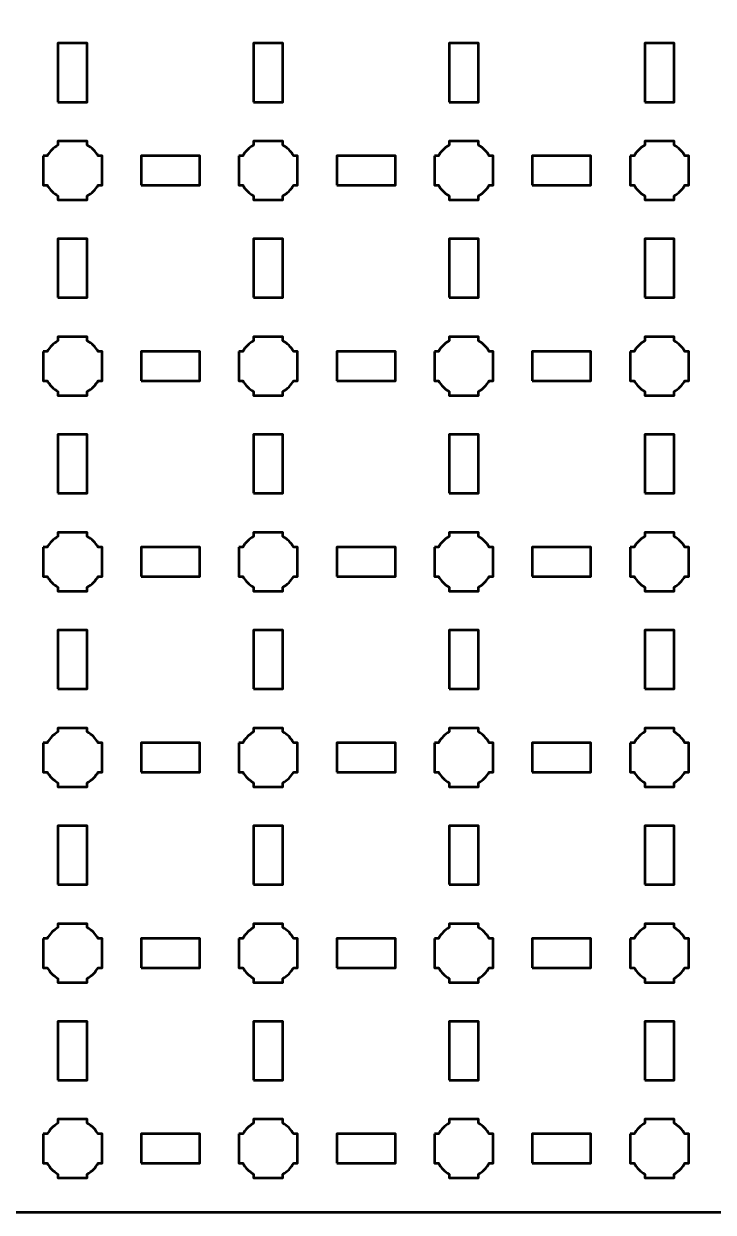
# Model space of a CAD drawing. Header units: centimetres. Extents: x -40.1 to 19.1, y -39.5 to 9.8.
# Drawn here: x -26 to -18.95, y -39.5 to -27.35 of the extents above; entities that cross this region are included whole.
import ezdxf

# ---------------------------------------------------------------- set-up
doc = ezdxf.new("R2010")
doc.units = ezdxf.units.CM
doc.header["$MEASUREMENT"] = 0
doc.layers.add('Layer 1', color=7, linetype='Continuous')

msp = doc.modelspace()

# ---------------------------------------------------------------- linework, layer by layer
at = {"layer": 'Layer 1', "color": 250, "lineweight": 53}
for points in [[(-25.65, -28.15), (-25.35, -28.15), (-25.35, -27.55), (-25.65, -27.55), (-25.65, -28.15)], [(-23.65, -28.15), (-23.35, -28.15), (-23.35, -27.55), (-23.65, -27.55), (-23.65, -28.15)], [(-21.65, -28.15), (-21.35, -28.15), (-21.35, -27.55), (-21.65, -27.55), (-21.65, -28.15)], [(-19.65, -28.15), (-19.35, -28.15), (-19.35, -27.55), (-19.65, -27.55), (-19.65, -28.15)], [(-24.8, -29), (-24.2, -29), (-24.2, -28.7), (-24.8, -28.7), (-24.8, -29)], [(-22.8, -29), (-22.2, -29), (-22.2, -28.7), (-22.8, -28.7), (-22.8, -29)], [(-20.8, -29), (-20.2, -29), (-20.2, -28.7), (-20.8, -28.7), (-20.8, -29)], [(-25.65, -30.15), (-25.35, -30.15), (-25.35, -29.55), (-25.65, -29.55), (-25.65, -30.15)], [(-23.65, -30.15), (-23.35, -30.15), (-23.35, -29.55), (-23.65, -29.55), (-23.65, -30.15)], [(-21.65, -30.15), (-21.35, -30.15), (-21.35, -29.55), (-21.65, -29.55), (-21.65, -30.15)], [(-19.65, -30.15), (-19.35, -30.15), (-19.35, -29.55), (-19.65, -29.55), (-19.65, -30.15)], [(-24.8, -31), (-24.2, -31), (-24.2, -30.7), (-24.8, -30.7), (-24.8, -31)], [(-22.8, -31), (-22.2, -31), (-22.2, -30.7), (-22.8, -30.7), (-22.8, -31)], [(-20.8, -31), (-20.2, -31), (-20.2, -30.7), (-20.8, -30.7), (-20.8, -31)], [(-25.65, -32.15), (-25.35, -32.15), (-25.35, -31.55), (-25.65, -31.55), (-25.65, -32.15)], [(-23.65, -32.15), (-23.35, -32.15), (-23.35, -31.55), (-23.65, -31.55), (-23.65, -32.15)], [(-21.65, -32.15), (-21.35, -32.15), (-21.35, -31.55), (-21.65, -31.55), (-21.65, -32.15)], [(-19.65, -32.15), (-19.35, -32.15), (-19.35, -31.55), (-19.65, -31.55), (-19.65, -32.15)], [(-24.8, -33), (-24.2, -33), (-24.2, -32.7), (-24.8, -32.7), (-24.8, -33)], [(-22.8, -33), (-22.2, -33), (-22.2, -32.7), (-22.8, -32.7), (-22.8, -33)], [(-20.8, -33), (-20.2, -33), (-20.2, -32.7), (-20.8, -32.7), (-20.8, -33)], [(-25.65, -34.15), (-25.35, -34.15), (-25.35, -33.55), (-25.65, -33.55), (-25.65, -34.15)], [(-23.65, -34.15), (-23.35, -34.15), (-23.35, -33.55), (-23.65, -33.55), (-23.65, -34.15)], [(-21.65, -34.15), (-21.35, -34.15), (-21.35, -33.55), (-21.65, -33.55), (-21.65, -34.15)], [(-19.65, -34.15), (-19.35, -34.15), (-19.35, -33.55), (-19.65, -33.55), (-19.65, -34.15)], [(-24.8, -35), (-24.2, -35), (-24.2, -34.7), (-24.8, -34.7), (-24.8, -35)], [(-22.8, -35), (-22.2, -35), (-22.2, -34.7), (-22.8, -34.7), (-22.8, -35)], [(-20.8, -35), (-20.2, -35), (-20.2, -34.7), (-20.8, -34.7), (-20.8, -35)], [(-25.65, -36.15), (-25.35, -36.15), (-25.35, -35.55), (-25.65, -35.55), (-25.65, -36.15)], [(-23.65, -36.15), (-23.35, -36.15), (-23.35, -35.55), (-23.65, -35.55), (-23.65, -36.15)], [(-21.65, -36.15), (-21.35, -36.15), (-21.35, -35.55), (-21.65, -35.55), (-21.65, -36.15)], [(-19.65, -36.15), (-19.35, -36.15), (-19.35, -35.55), (-19.65, -35.55), (-19.65, -36.15)], [(-24.8, -37), (-24.2, -37), (-24.2, -36.7), (-24.8, -36.7), (-24.8, -37)], [(-22.8, -37), (-22.2, -37), (-22.2, -36.7), (-22.8, -36.7), (-22.8, -37)], [(-20.8, -37), (-20.2, -37), (-20.2, -36.7), (-20.8, -36.7), (-20.8, -37)], [(-25.65, -38.15), (-25.35, -38.15), (-25.35, -37.55), (-25.65, -37.55), (-25.65, -38.15)], [(-23.65, -38.15), (-23.35, -38.15), (-23.35, -37.55), (-23.65, -37.55), (-23.65, -38.15)], [(-21.65, -38.15), (-21.35, -38.15), (-21.35, -37.55), (-21.65, -37.55), (-21.65, -38.15)], [(-19.65, -38.15), (-19.35, -38.15), (-19.35, -37.55), (-19.65, -37.55), (-19.65, -38.15)], [(-24.8, -39), (-24.2, -39), (-24.2, -38.7), (-24.8, -38.7), (-24.8, -39)], [(-22.8, -39), (-22.2, -39), (-22.2, -38.7), (-22.8, -38.7), (-22.8, -39)], [(-20.8, -39), (-20.2, -39), (-20.2, -38.7), (-20.8, -38.7), (-20.8, -39)]]:
    msp.add_lwpolyline(points, close=True, dxfattribs=at)
msp.add_open_spline([(-40.15, -39), (-40.15, -39), (-40.15, 9.3), (-40.15, 9.3), (-40.15, 9.3), (-40.15, 9.57609), (-39.92609, 9.8), (-39.65, 9.8), (-39.65, 9.8), (-39.65, 9.8), (18.65, 9.8), (18.65, 9.8), (18.65, 9.8), (18.92609, 9.8), (19.15, 9.57609), (19.15, 9.3), (19.15, 9.3), (19.15, 9.3), (19.15, -39), (19.15, -39), (19.15, -39), (19.15, -39.27609), (18.92609, -39.5), (18.65, -39.5), (18.65, -39.5), (18.65, -39.5), (-39.65, -39.5), (-39.65, -39.5), (-39.65, -39.5), (-39.92609, -39.5), (-40.15, -39.27609), (-40.15, -39)], degree=3, knots=[0, 0, 0, 0, 0.125, 0.125, 0.125, 0.125, 0.25, 0.25, 0.25, 0.25, 0.375, 0.375, 0.375, 0.375, 0.5, 0.5, 0.5, 0.5, 0.625, 0.625, 0.625, 0.625, 0.75, 0.75, 0.75, 0.75, 0.875, 0.875, 0.875, 0.875, 1, 1, 1, 1], dxfattribs=at)
at = {"layer": 'Layer 1', "lineweight": 53}
for points in [[(-25.8, -28.7), (-25.8, -28.7), (-25.75985, -28.7), (-25.75985, -28.7), (-25.75985, -28.7), (-25.7335, -28.65447), (-25.69553, -28.6165), (-25.65, -28.59015), (-25.65, -28.59015), (-25.65, -28.59015), (-25.65, -28.55), (-25.65, -28.55), (-25.65, -28.55), (-25.65, -28.55), (-25.5, -28.55), (-25.5, -28.55), (-25.5, -28.55), (-25.5, -28.55), (-25.35, -28.55), (-25.35, -28.55), (-25.35, -28.55), (-25.35, -28.55), (-25.35, -28.59015), (-25.35, -28.59015), (-25.35, -28.59015), (-25.30447, -28.6165), (-25.2665, -28.65447), (-25.24015, -28.7), (-25.24015, -28.7), (-25.24015, -28.7), (-25.2, -28.7), (-25.2, -28.7), (-25.2, -28.7), (-25.2, -28.7), (-25.2, -28.85), (-25.2, -28.85), (-25.2, -28.85), (-25.2, -28.85), (-25.2, -29), (-25.2, -29), (-25.2, -29), (-25.2, -29), (-25.24015, -29), (-25.24015, -29), (-25.24015, -29), (-25.2665, -29.04553), (-25.30447, -29.0835), (-25.35, -29.10985), (-25.35, -29.10985), (-25.35, -29.10985), (-25.35, -29.15), (-25.35, -29.15), (-25.35, -29.15), (-25.35, -29.15), (-25.5, -29.15), (-25.5, -29.15), (-25.5, -29.15), (-25.5, -29.15), (-25.65, -29.15), (-25.65, -29.15), (-25.65, -29.15), (-25.65, -29.15), (-25.65, -29.10985), (-25.65, -29.10985), (-25.65, -29.10985), (-25.69553, -29.0835), (-25.7335, -29.04553), (-25.75985, -29), (-25.75985, -29), (-25.75985, -29), (-25.8, -29), (-25.8, -29), (-25.8, -29), (-25.8, -29), (-25.8, -28.85), (-25.8, -28.85), (-25.8, -28.85), (-25.8, -28.85), (-25.8, -28.7), (-25.8, -28.7)], [(-23.8, -28.7), (-23.8, -28.7), (-23.75985, -28.7), (-23.75985, -28.7), (-23.75985, -28.7), (-23.7335, -28.65447), (-23.69553, -28.6165), (-23.65, -28.59015), (-23.65, -28.59015), (-23.65, -28.59015), (-23.65, -28.55), (-23.65, -28.55), (-23.65, -28.55), (-23.65, -28.55), (-23.5, -28.55), (-23.5, -28.55), (-23.5, -28.55), (-23.5, -28.55), (-23.35, -28.55), (-23.35, -28.55), (-23.35, -28.55), (-23.35, -28.55), (-23.35, -28.59015), (-23.35, -28.59015), (-23.35, -28.59015), (-23.30447, -28.6165), (-23.2665, -28.65447), (-23.24015, -28.7), (-23.24015, -28.7), (-23.24015, -28.7), (-23.2, -28.7), (-23.2, -28.7), (-23.2, -28.7), (-23.2, -28.7), (-23.2, -28.85), (-23.2, -28.85), (-23.2, -28.85), (-23.2, -28.85), (-23.2, -29), (-23.2, -29), (-23.2, -29), (-23.2, -29), (-23.24015, -29), (-23.24015, -29), (-23.24015, -29), (-23.2665, -29.04553), (-23.30447, -29.0835), (-23.35, -29.10985), (-23.35, -29.10985), (-23.35, -29.10985), (-23.35, -29.15), (-23.35, -29.15), (-23.35, -29.15), (-23.35, -29.15), (-23.5, -29.15), (-23.5, -29.15), (-23.5, -29.15), (-23.5, -29.15), (-23.65, -29.15), (-23.65, -29.15), (-23.65, -29.15), (-23.65, -29.15), (-23.65, -29.10985), (-23.65, -29.10985), (-23.65, -29.10985), (-23.69553, -29.0835), (-23.7335, -29.04553), (-23.75985, -29), (-23.75985, -29), (-23.75985, -29), (-23.8, -29), (-23.8, -29), (-23.8, -29), (-23.8, -29), (-23.8, -28.85), (-23.8, -28.85), (-23.8, -28.85), (-23.8, -28.85), (-23.8, -28.7), (-23.8, -28.7)], [(-21.8, -28.7), (-21.8, -28.7), (-21.75985, -28.7), (-21.75985, -28.7), (-21.75985, -28.7), (-21.7335, -28.65447), (-21.69553, -28.6165), (-21.65, -28.59015), (-21.65, -28.59015), (-21.65, -28.59015), (-21.65, -28.55), (-21.65, -28.55), (-21.65, -28.55), (-21.65, -28.55), (-21.5, -28.55), (-21.5, -28.55), (-21.5, -28.55), (-21.5, -28.55), (-21.35, -28.55), (-21.35, -28.55), (-21.35, -28.55), (-21.35, -28.55), (-21.35, -28.59015), (-21.35, -28.59015), (-21.35, -28.59015), (-21.30447, -28.6165), (-21.2665, -28.65447), (-21.24015, -28.7), (-21.24015, -28.7), (-21.24015, -28.7), (-21.2, -28.7), (-21.2, -28.7), (-21.2, -28.7), (-21.2, -28.7), (-21.2, -28.85), (-21.2, -28.85), (-21.2, -28.85), (-21.2, -28.85), (-21.2, -29), (-21.2, -29), (-21.2, -29), (-21.2, -29), (-21.24015, -29), (-21.24015, -29), (-21.24015, -29), (-21.2665, -29.04553), (-21.30447, -29.0835), (-21.35, -29.10985), (-21.35, -29.10985), (-21.35, -29.10985), (-21.35, -29.15), (-21.35, -29.15), (-21.35, -29.15), (-21.35, -29.15), (-21.5, -29.15), (-21.5, -29.15), (-21.5, -29.15), (-21.5, -29.15), (-21.65, -29.15), (-21.65, -29.15), (-21.65, -29.15), (-21.65, -29.15), (-21.65, -29.10985), (-21.65, -29.10985), (-21.65, -29.10985), (-21.69553, -29.0835), (-21.7335, -29.04553), (-21.75985, -29), (-21.75985, -29), (-21.75985, -29), (-21.8, -29), (-21.8, -29), (-21.8, -29), (-21.8, -29), (-21.8, -28.85), (-21.8, -28.85), (-21.8, -28.85), (-21.8, -28.85), (-21.8, -28.7), (-21.8, -28.7)], [(-19.8, -28.7), (-19.8, -28.7), (-19.75985, -28.7), (-19.75985, -28.7), (-19.75985, -28.7), (-19.7335, -28.65447), (-19.69553, -28.6165), (-19.65, -28.59015), (-19.65, -28.59015), (-19.65, -28.59015), (-19.65, -28.55), (-19.65, -28.55), (-19.65, -28.55), (-19.65, -28.55), (-19.5, -28.55), (-19.5, -28.55), (-19.5, -28.55), (-19.5, -28.55), (-19.35, -28.55), (-19.35, -28.55), (-19.35, -28.55), (-19.35, -28.55), (-19.35, -28.59015), (-19.35, -28.59015), (-19.35, -28.59015), (-19.30447, -28.6165), (-19.2665, -28.65447), (-19.24015, -28.7), (-19.24015, -28.7), (-19.24015, -28.7), (-19.2, -28.7), (-19.2, -28.7), (-19.2, -28.7), (-19.2, -28.7), (-19.2, -28.85), (-19.2, -28.85), (-19.2, -28.85), (-19.2, -28.85), (-19.2, -29), (-19.2, -29), (-19.2, -29), (-19.2, -29), (-19.24015, -29), (-19.24015, -29), (-19.24015, -29), (-19.2665, -29.04553), (-19.30447, -29.0835), (-19.35, -29.10985), (-19.35, -29.10985), (-19.35, -29.10985), (-19.35, -29.15), (-19.35, -29.15), (-19.35, -29.15), (-19.35, -29.15), (-19.5, -29.15), (-19.5, -29.15), (-19.5, -29.15), (-19.5, -29.15), (-19.65, -29.15), (-19.65, -29.15), (-19.65, -29.15), (-19.65, -29.15), (-19.65, -29.10985), (-19.65, -29.10985), (-19.65, -29.10985), (-19.69553, -29.0835), (-19.7335, -29.04553), (-19.75985, -29), (-19.75985, -29), (-19.75985, -29), (-19.8, -29), (-19.8, -29), (-19.8, -29), (-19.8, -29), (-19.8, -28.85), (-19.8, -28.85), (-19.8, -28.85), (-19.8, -28.85), (-19.8, -28.7), (-19.8, -28.7)], [(-25.8, -30.7), (-25.8, -30.7), (-25.75985, -30.7), (-25.75985, -30.7), (-25.75985, -30.7), (-25.7335, -30.65447), (-25.69553, -30.6165), (-25.65, -30.59015), (-25.65, -30.59015), (-25.65, -30.59015), (-25.65, -30.55), (-25.65, -30.55), (-25.65, -30.55), (-25.65, -30.55), (-25.5, -30.55), (-25.5, -30.55), (-25.5, -30.55), (-25.5, -30.55), (-25.35, -30.55), (-25.35, -30.55), (-25.35, -30.55), (-25.35, -30.55), (-25.35, -30.59015), (-25.35, -30.59015), (-25.35, -30.59015), (-25.30447, -30.6165), (-25.2665, -30.65447), (-25.24015, -30.7), (-25.24015, -30.7), (-25.24015, -30.7), (-25.2, -30.7), (-25.2, -30.7), (-25.2, -30.7), (-25.2, -30.7), (-25.2, -30.85), (-25.2, -30.85), (-25.2, -30.85), (-25.2, -30.85), (-25.2, -31), (-25.2, -31), (-25.2, -31), (-25.2, -31), (-25.24015, -31), (-25.24015, -31), (-25.24015, -31), (-25.2665, -31.04553), (-25.30447, -31.0835), (-25.35, -31.10985), (-25.35, -31.10985), (-25.35, -31.10985), (-25.35, -31.15), (-25.35, -31.15), (-25.35, -31.15), (-25.35, -31.15), (-25.5, -31.15), (-25.5, -31.15), (-25.5, -31.15), (-25.5, -31.15), (-25.65, -31.15), (-25.65, -31.15), (-25.65, -31.15), (-25.65, -31.15), (-25.65, -31.10985), (-25.65, -31.10985), (-25.65, -31.10985), (-25.69553, -31.0835), (-25.7335, -31.04553), (-25.75985, -31), (-25.75985, -31), (-25.75985, -31), (-25.8, -31), (-25.8, -31), (-25.8, -31), (-25.8, -31), (-25.8, -30.85), (-25.8, -30.85), (-25.8, -30.85), (-25.8, -30.85), (-25.8, -30.7), (-25.8, -30.7)], [(-23.8, -30.7), (-23.8, -30.7), (-23.75985, -30.7), (-23.75985, -30.7), (-23.75985, -30.7), (-23.7335, -30.65447), (-23.69553, -30.6165), (-23.65, -30.59015), (-23.65, -30.59015), (-23.65, -30.59015), (-23.65, -30.55), (-23.65, -30.55), (-23.65, -30.55), (-23.65, -30.55), (-23.5, -30.55), (-23.5, -30.55), (-23.5, -30.55), (-23.5, -30.55), (-23.35, -30.55), (-23.35, -30.55), (-23.35, -30.55), (-23.35, -30.55), (-23.35, -30.59015), (-23.35, -30.59015), (-23.35, -30.59015), (-23.30447, -30.6165), (-23.2665, -30.65447), (-23.24015, -30.7), (-23.24015, -30.7), (-23.24015, -30.7), (-23.2, -30.7), (-23.2, -30.7), (-23.2, -30.7), (-23.2, -30.7), (-23.2, -30.85), (-23.2, -30.85), (-23.2, -30.85), (-23.2, -30.85), (-23.2, -31), (-23.2, -31), (-23.2, -31), (-23.2, -31), (-23.24015, -31), (-23.24015, -31), (-23.24015, -31), (-23.2665, -31.04553), (-23.30447, -31.0835), (-23.35, -31.10985), (-23.35, -31.10985), (-23.35, -31.10985), (-23.35, -31.15), (-23.35, -31.15), (-23.35, -31.15), (-23.35, -31.15), (-23.5, -31.15), (-23.5, -31.15), (-23.5, -31.15), (-23.5, -31.15), (-23.65, -31.15), (-23.65, -31.15), (-23.65, -31.15), (-23.65, -31.15), (-23.65, -31.10985), (-23.65, -31.10985), (-23.65, -31.10985), (-23.69553, -31.0835), (-23.7335, -31.04553), (-23.75985, -31), (-23.75985, -31), (-23.75985, -31), (-23.8, -31), (-23.8, -31), (-23.8, -31), (-23.8, -31), (-23.8, -30.85), (-23.8, -30.85), (-23.8, -30.85), (-23.8, -30.85), (-23.8, -30.7), (-23.8, -30.7)], [(-21.8, -30.7), (-21.8, -30.7), (-21.75985, -30.7), (-21.75985, -30.7), (-21.75985, -30.7), (-21.7335, -30.65447), (-21.69553, -30.6165), (-21.65, -30.59015), (-21.65, -30.59015), (-21.65, -30.59015), (-21.65, -30.55), (-21.65, -30.55), (-21.65, -30.55), (-21.65, -30.55), (-21.5, -30.55), (-21.5, -30.55), (-21.5, -30.55), (-21.5, -30.55), (-21.35, -30.55), (-21.35, -30.55), (-21.35, -30.55), (-21.35, -30.55), (-21.35, -30.59015), (-21.35, -30.59015), (-21.35, -30.59015), (-21.30447, -30.6165), (-21.2665, -30.65447), (-21.24015, -30.7), (-21.24015, -30.7), (-21.24015, -30.7), (-21.2, -30.7), (-21.2, -30.7), (-21.2, -30.7), (-21.2, -30.7), (-21.2, -30.85), (-21.2, -30.85), (-21.2, -30.85), (-21.2, -30.85), (-21.2, -31), (-21.2, -31), (-21.2, -31), (-21.2, -31), (-21.24015, -31), (-21.24015, -31), (-21.24015, -31), (-21.2665, -31.04553), (-21.30447, -31.0835), (-21.35, -31.10985), (-21.35, -31.10985), (-21.35, -31.10985), (-21.35, -31.15), (-21.35, -31.15), (-21.35, -31.15), (-21.35, -31.15), (-21.5, -31.15), (-21.5, -31.15), (-21.5, -31.15), (-21.5, -31.15), (-21.65, -31.15), (-21.65, -31.15), (-21.65, -31.15), (-21.65, -31.15), (-21.65, -31.10985), (-21.65, -31.10985), (-21.65, -31.10985), (-21.69553, -31.0835), (-21.7335, -31.04553), (-21.75985, -31), (-21.75985, -31), (-21.75985, -31), (-21.8, -31), (-21.8, -31), (-21.8, -31), (-21.8, -31), (-21.8, -30.85), (-21.8, -30.85), (-21.8, -30.85), (-21.8, -30.85), (-21.8, -30.7), (-21.8, -30.7)], [(-19.8, -30.7), (-19.8, -30.7), (-19.75985, -30.7), (-19.75985, -30.7), (-19.75985, -30.7), (-19.7335, -30.65447), (-19.69553, -30.6165), (-19.65, -30.59015), (-19.65, -30.59015), (-19.65, -30.59015), (-19.65, -30.55), (-19.65, -30.55), (-19.65, -30.55), (-19.65, -30.55), (-19.5, -30.55), (-19.5, -30.55), (-19.5, -30.55), (-19.5, -30.55), (-19.35, -30.55), (-19.35, -30.55), (-19.35, -30.55), (-19.35, -30.55), (-19.35, -30.59015), (-19.35, -30.59015), (-19.35, -30.59015), (-19.30447, -30.6165), (-19.2665, -30.65447), (-19.24015, -30.7), (-19.24015, -30.7), (-19.24015, -30.7), (-19.2, -30.7), (-19.2, -30.7), (-19.2, -30.7), (-19.2, -30.7), (-19.2, -30.85), (-19.2, -30.85), (-19.2, -30.85), (-19.2, -30.85), (-19.2, -31), (-19.2, -31), (-19.2, -31), (-19.2, -31), (-19.24015, -31), (-19.24015, -31), (-19.24015, -31), (-19.2665, -31.04553), (-19.30447, -31.0835), (-19.35, -31.10985), (-19.35, -31.10985), (-19.35, -31.10985), (-19.35, -31.15), (-19.35, -31.15), (-19.35, -31.15), (-19.35, -31.15), (-19.5, -31.15), (-19.5, -31.15), (-19.5, -31.15), (-19.5, -31.15), (-19.65, -31.15), (-19.65, -31.15), (-19.65, -31.15), (-19.65, -31.15), (-19.65, -31.10985), (-19.65, -31.10985), (-19.65, -31.10985), (-19.69553, -31.0835), (-19.7335, -31.04553), (-19.75985, -31), (-19.75985, -31), (-19.75985, -31), (-19.8, -31), (-19.8, -31), (-19.8, -31), (-19.8, -31), (-19.8, -30.85), (-19.8, -30.85), (-19.8, -30.85), (-19.8, -30.85), (-19.8, -30.7), (-19.8, -30.7)], [(-25.8, -32.7), (-25.8, -32.7), (-25.75985, -32.7), (-25.75985, -32.7), (-25.75985, -32.7), (-25.7335, -32.65447), (-25.69553, -32.6165), (-25.65, -32.59015), (-25.65, -32.59015), (-25.65, -32.59015), (-25.65, -32.55), (-25.65, -32.55), (-25.65, -32.55), (-25.65, -32.55), (-25.5, -32.55), (-25.5, -32.55), (-25.5, -32.55), (-25.5, -32.55), (-25.35, -32.55), (-25.35, -32.55), (-25.35, -32.55), (-25.35, -32.55), (-25.35, -32.59015), (-25.35, -32.59015), (-25.35, -32.59015), (-25.30447, -32.6165), (-25.2665, -32.65447), (-25.24015, -32.7), (-25.24015, -32.7), (-25.24015, -32.7), (-25.2, -32.7), (-25.2, -32.7), (-25.2, -32.7), (-25.2, -32.7), (-25.2, -32.85), (-25.2, -32.85), (-25.2, -32.85), (-25.2, -32.85), (-25.2, -33), (-25.2, -33), (-25.2, -33), (-25.2, -33), (-25.24015, -33), (-25.24015, -33), (-25.24015, -33), (-25.2665, -33.04553), (-25.30447, -33.0835), (-25.35, -33.10985), (-25.35, -33.10985), (-25.35, -33.10985), (-25.35, -33.15), (-25.35, -33.15), (-25.35, -33.15), (-25.35, -33.15), (-25.5, -33.15), (-25.5, -33.15), (-25.5, -33.15), (-25.5, -33.15), (-25.65, -33.15), (-25.65, -33.15), (-25.65, -33.15), (-25.65, -33.15), (-25.65, -33.10985), (-25.65, -33.10985), (-25.65, -33.10985), (-25.69553, -33.0835), (-25.7335, -33.04553), (-25.75985, -33), (-25.75985, -33), (-25.75985, -33), (-25.8, -33), (-25.8, -33), (-25.8, -33), (-25.8, -33), (-25.8, -32.85), (-25.8, -32.85), (-25.8, -32.85), (-25.8, -32.85), (-25.8, -32.7), (-25.8, -32.7)], [(-23.8, -32.7), (-23.8, -32.7), (-23.75985, -32.7), (-23.75985, -32.7), (-23.75985, -32.7), (-23.7335, -32.65447), (-23.69553, -32.6165), (-23.65, -32.59015), (-23.65, -32.59015), (-23.65, -32.59015), (-23.65, -32.55), (-23.65, -32.55), (-23.65, -32.55), (-23.65, -32.55), (-23.5, -32.55), (-23.5, -32.55), (-23.5, -32.55), (-23.5, -32.55), (-23.35, -32.55), (-23.35, -32.55), (-23.35, -32.55), (-23.35, -32.55), (-23.35, -32.59015), (-23.35, -32.59015), (-23.35, -32.59015), (-23.30447, -32.6165), (-23.2665, -32.65447), (-23.24015, -32.7), (-23.24015, -32.7), (-23.24015, -32.7), (-23.2, -32.7), (-23.2, -32.7), (-23.2, -32.7), (-23.2, -32.7), (-23.2, -32.85), (-23.2, -32.85), (-23.2, -32.85), (-23.2, -32.85), (-23.2, -33), (-23.2, -33), (-23.2, -33), (-23.2, -33), (-23.24015, -33), (-23.24015, -33), (-23.24015, -33), (-23.2665, -33.04553), (-23.30447, -33.0835), (-23.35, -33.10985), (-23.35, -33.10985), (-23.35, -33.10985), (-23.35, -33.15), (-23.35, -33.15), (-23.35, -33.15), (-23.35, -33.15), (-23.5, -33.15), (-23.5, -33.15), (-23.5, -33.15), (-23.5, -33.15), (-23.65, -33.15), (-23.65, -33.15), (-23.65, -33.15), (-23.65, -33.15), (-23.65, -33.10985), (-23.65, -33.10985), (-23.65, -33.10985), (-23.69553, -33.0835), (-23.7335, -33.04553), (-23.75985, -33), (-23.75985, -33), (-23.75985, -33), (-23.8, -33), (-23.8, -33), (-23.8, -33), (-23.8, -33), (-23.8, -32.85), (-23.8, -32.85), (-23.8, -32.85), (-23.8, -32.85), (-23.8, -32.7), (-23.8, -32.7)], [(-21.8, -32.7), (-21.8, -32.7), (-21.75985, -32.7), (-21.75985, -32.7), (-21.75985, -32.7), (-21.7335, -32.65447), (-21.69553, -32.6165), (-21.65, -32.59015), (-21.65, -32.59015), (-21.65, -32.59015), (-21.65, -32.55), (-21.65, -32.55), (-21.65, -32.55), (-21.65, -32.55), (-21.5, -32.55), (-21.5, -32.55), (-21.5, -32.55), (-21.5, -32.55), (-21.35, -32.55), (-21.35, -32.55), (-21.35, -32.55), (-21.35, -32.55), (-21.35, -32.59015), (-21.35, -32.59015), (-21.35, -32.59015), (-21.30447, -32.6165), (-21.2665, -32.65447), (-21.24015, -32.7), (-21.24015, -32.7), (-21.24015, -32.7), (-21.2, -32.7), (-21.2, -32.7), (-21.2, -32.7), (-21.2, -32.7), (-21.2, -32.85), (-21.2, -32.85), (-21.2, -32.85), (-21.2, -32.85), (-21.2, -33), (-21.2, -33), (-21.2, -33), (-21.2, -33), (-21.24015, -33), (-21.24015, -33), (-21.24015, -33), (-21.2665, -33.04553), (-21.30447, -33.0835), (-21.35, -33.10985), (-21.35, -33.10985), (-21.35, -33.10985), (-21.35, -33.15), (-21.35, -33.15), (-21.35, -33.15), (-21.35, -33.15), (-21.5, -33.15), (-21.5, -33.15), (-21.5, -33.15), (-21.5, -33.15), (-21.65, -33.15), (-21.65, -33.15), (-21.65, -33.15), (-21.65, -33.15), (-21.65, -33.10985), (-21.65, -33.10985), (-21.65, -33.10985), (-21.69553, -33.0835), (-21.7335, -33.04553), (-21.75985, -33), (-21.75985, -33), (-21.75985, -33), (-21.8, -33), (-21.8, -33), (-21.8, -33), (-21.8, -33), (-21.8, -32.85), (-21.8, -32.85), (-21.8, -32.85), (-21.8, -32.85), (-21.8, -32.7), (-21.8, -32.7)], [(-19.8, -32.7), (-19.8, -32.7), (-19.75985, -32.7), (-19.75985, -32.7), (-19.75985, -32.7), (-19.7335, -32.65447), (-19.69553, -32.6165), (-19.65, -32.59015), (-19.65, -32.59015), (-19.65, -32.59015), (-19.65, -32.55), (-19.65, -32.55), (-19.65, -32.55), (-19.65, -32.55), (-19.5, -32.55), (-19.5, -32.55), (-19.5, -32.55), (-19.5, -32.55), (-19.35, -32.55), (-19.35, -32.55), (-19.35, -32.55), (-19.35, -32.55), (-19.35, -32.59015), (-19.35, -32.59015), (-19.35, -32.59015), (-19.30447, -32.6165), (-19.2665, -32.65447), (-19.24015, -32.7), (-19.24015, -32.7), (-19.24015, -32.7), (-19.2, -32.7), (-19.2, -32.7), (-19.2, -32.7), (-19.2, -32.7), (-19.2, -32.85), (-19.2, -32.85), (-19.2, -32.85), (-19.2, -32.85), (-19.2, -33), (-19.2, -33), (-19.2, -33), (-19.2, -33), (-19.24015, -33), (-19.24015, -33), (-19.24015, -33), (-19.2665, -33.04553), (-19.30447, -33.0835), (-19.35, -33.10985), (-19.35, -33.10985), (-19.35, -33.10985), (-19.35, -33.15), (-19.35, -33.15), (-19.35, -33.15), (-19.35, -33.15), (-19.5, -33.15), (-19.5, -33.15), (-19.5, -33.15), (-19.5, -33.15), (-19.65, -33.15), (-19.65, -33.15), (-19.65, -33.15), (-19.65, -33.15), (-19.65, -33.10985), (-19.65, -33.10985), (-19.65, -33.10985), (-19.69553, -33.0835), (-19.7335, -33.04553), (-19.75985, -33), (-19.75985, -33), (-19.75985, -33), (-19.8, -33), (-19.8, -33), (-19.8, -33), (-19.8, -33), (-19.8, -32.85), (-19.8, -32.85), (-19.8, -32.85), (-19.8, -32.85), (-19.8, -32.7), (-19.8, -32.7)], [(-25.8, -34.7), (-25.8, -34.7), (-25.75985, -34.7), (-25.75985, -34.7), (-25.75985, -34.7), (-25.7335, -34.65447), (-25.69553, -34.6165), (-25.65, -34.59015), (-25.65, -34.59015), (-25.65, -34.59015), (-25.65, -34.55), (-25.65, -34.55), (-25.65, -34.55), (-25.65, -34.55), (-25.5, -34.55), (-25.5, -34.55), (-25.5, -34.55), (-25.5, -34.55), (-25.35, -34.55), (-25.35, -34.55), (-25.35, -34.55), (-25.35, -34.55), (-25.35, -34.59015), (-25.35, -34.59015), (-25.35, -34.59015), (-25.30447, -34.6165), (-25.2665, -34.65447), (-25.24015, -34.7), (-25.24015, -34.7), (-25.24015, -34.7), (-25.2, -34.7), (-25.2, -34.7), (-25.2, -34.7), (-25.2, -34.7), (-25.2, -34.85), (-25.2, -34.85), (-25.2, -34.85), (-25.2, -34.85), (-25.2, -35), (-25.2, -35), (-25.2, -35), (-25.2, -35), (-25.24015, -35), (-25.24015, -35), (-25.24015, -35), (-25.2665, -35.04553), (-25.30447, -35.0835), (-25.35, -35.10985), (-25.35, -35.10985), (-25.35, -35.10985), (-25.35, -35.15), (-25.35, -35.15), (-25.35, -35.15), (-25.35, -35.15), (-25.5, -35.15), (-25.5, -35.15), (-25.5, -35.15), (-25.5, -35.15), (-25.65, -35.15), (-25.65, -35.15), (-25.65, -35.15), (-25.65, -35.15), (-25.65, -35.10985), (-25.65, -35.10985), (-25.65, -35.10985), (-25.69553, -35.0835), (-25.7335, -35.04553), (-25.75985, -35), (-25.75985, -35), (-25.75985, -35), (-25.8, -35), (-25.8, -35), (-25.8, -35), (-25.8, -35), (-25.8, -34.85), (-25.8, -34.85), (-25.8, -34.85), (-25.8, -34.85), (-25.8, -34.7), (-25.8, -34.7)], [(-23.8, -34.7), (-23.8, -34.7), (-23.75985, -34.7), (-23.75985, -34.7), (-23.75985, -34.7), (-23.7335, -34.65447), (-23.69553, -34.6165), (-23.65, -34.59015), (-23.65, -34.59015), (-23.65, -34.59015), (-23.65, -34.55), (-23.65, -34.55), (-23.65, -34.55), (-23.65, -34.55), (-23.5, -34.55), (-23.5, -34.55), (-23.5, -34.55), (-23.5, -34.55), (-23.35, -34.55), (-23.35, -34.55), (-23.35, -34.55), (-23.35, -34.55), (-23.35, -34.59015), (-23.35, -34.59015), (-23.35, -34.59015), (-23.30447, -34.6165), (-23.2665, -34.65447), (-23.24015, -34.7), (-23.24015, -34.7), (-23.24015, -34.7), (-23.2, -34.7), (-23.2, -34.7), (-23.2, -34.7), (-23.2, -34.7), (-23.2, -34.85), (-23.2, -34.85), (-23.2, -34.85), (-23.2, -34.85), (-23.2, -35), (-23.2, -35), (-23.2, -35), (-23.2, -35), (-23.24015, -35), (-23.24015, -35), (-23.24015, -35), (-23.2665, -35.04553), (-23.30447, -35.0835), (-23.35, -35.10985), (-23.35, -35.10985), (-23.35, -35.10985), (-23.35, -35.15), (-23.35, -35.15), (-23.35, -35.15), (-23.35, -35.15), (-23.5, -35.15), (-23.5, -35.15), (-23.5, -35.15), (-23.5, -35.15), (-23.65, -35.15), (-23.65, -35.15), (-23.65, -35.15), (-23.65, -35.15), (-23.65, -35.10985), (-23.65, -35.10985), (-23.65, -35.10985), (-23.69553, -35.0835), (-23.7335, -35.04553), (-23.75985, -35), (-23.75985, -35), (-23.75985, -35), (-23.8, -35), (-23.8, -35), (-23.8, -35), (-23.8, -35), (-23.8, -34.85), (-23.8, -34.85), (-23.8, -34.85), (-23.8, -34.85), (-23.8, -34.7), (-23.8, -34.7)], [(-21.8, -34.7), (-21.8, -34.7), (-21.75985, -34.7), (-21.75985, -34.7), (-21.75985, -34.7), (-21.7335, -34.65447), (-21.69553, -34.6165), (-21.65, -34.59015), (-21.65, -34.59015), (-21.65, -34.59015), (-21.65, -34.55), (-21.65, -34.55), (-21.65, -34.55), (-21.65, -34.55), (-21.5, -34.55), (-21.5, -34.55), (-21.5, -34.55), (-21.5, -34.55), (-21.35, -34.55), (-21.35, -34.55), (-21.35, -34.55), (-21.35, -34.55), (-21.35, -34.59015), (-21.35, -34.59015), (-21.35, -34.59015), (-21.30447, -34.6165), (-21.2665, -34.65447), (-21.24015, -34.7), (-21.24015, -34.7), (-21.24015, -34.7), (-21.2, -34.7), (-21.2, -34.7), (-21.2, -34.7), (-21.2, -34.7), (-21.2, -34.85), (-21.2, -34.85), (-21.2, -34.85), (-21.2, -34.85), (-21.2, -35), (-21.2, -35), (-21.2, -35), (-21.2, -35), (-21.24015, -35), (-21.24015, -35), (-21.24015, -35), (-21.2665, -35.04553), (-21.30447, -35.0835), (-21.35, -35.10985), (-21.35, -35.10985), (-21.35, -35.10985), (-21.35, -35.15), (-21.35, -35.15), (-21.35, -35.15), (-21.35, -35.15), (-21.5, -35.15), (-21.5, -35.15), (-21.5, -35.15), (-21.5, -35.15), (-21.65, -35.15), (-21.65, -35.15), (-21.65, -35.15), (-21.65, -35.15), (-21.65, -35.10985), (-21.65, -35.10985), (-21.65, -35.10985), (-21.69553, -35.0835), (-21.7335, -35.04553), (-21.75985, -35), (-21.75985, -35), (-21.75985, -35), (-21.8, -35), (-21.8, -35), (-21.8, -35), (-21.8, -35), (-21.8, -34.85), (-21.8, -34.85), (-21.8, -34.85), (-21.8, -34.85), (-21.8, -34.7), (-21.8, -34.7)], [(-19.8, -34.7), (-19.8, -34.7), (-19.75985, -34.7), (-19.75985, -34.7), (-19.75985, -34.7), (-19.7335, -34.65447), (-19.69553, -34.6165), (-19.65, -34.59015), (-19.65, -34.59015), (-19.65, -34.59015), (-19.65, -34.55), (-19.65, -34.55), (-19.65, -34.55), (-19.65, -34.55), (-19.5, -34.55), (-19.5, -34.55), (-19.5, -34.55), (-19.5, -34.55), (-19.35, -34.55), (-19.35, -34.55), (-19.35, -34.55), (-19.35, -34.55), (-19.35, -34.59015), (-19.35, -34.59015), (-19.35, -34.59015), (-19.30447, -34.6165), (-19.2665, -34.65447), (-19.24015, -34.7), (-19.24015, -34.7), (-19.24015, -34.7), (-19.2, -34.7), (-19.2, -34.7), (-19.2, -34.7), (-19.2, -34.7), (-19.2, -34.85), (-19.2, -34.85), (-19.2, -34.85), (-19.2, -34.85), (-19.2, -35), (-19.2, -35), (-19.2, -35), (-19.2, -35), (-19.24015, -35), (-19.24015, -35), (-19.24015, -35), (-19.2665, -35.04553), (-19.30447, -35.0835), (-19.35, -35.10985), (-19.35, -35.10985), (-19.35, -35.10985), (-19.35, -35.15), (-19.35, -35.15), (-19.35, -35.15), (-19.35, -35.15), (-19.5, -35.15), (-19.5, -35.15), (-19.5, -35.15), (-19.5, -35.15), (-19.65, -35.15), (-19.65, -35.15), (-19.65, -35.15), (-19.65, -35.15), (-19.65, -35.10985), (-19.65, -35.10985), (-19.65, -35.10985), (-19.69553, -35.0835), (-19.7335, -35.04553), (-19.75985, -35), (-19.75985, -35), (-19.75985, -35), (-19.8, -35), (-19.8, -35), (-19.8, -35), (-19.8, -35), (-19.8, -34.85), (-19.8, -34.85), (-19.8, -34.85), (-19.8, -34.85), (-19.8, -34.7), (-19.8, -34.7)], [(-25.8, -36.7), (-25.8, -36.7), (-25.75985, -36.7), (-25.75985, -36.7), (-25.75985, -36.7), (-25.7335, -36.65447), (-25.69553, -36.6165), (-25.65, -36.59015), (-25.65, -36.59015), (-25.65, -36.59015), (-25.65, -36.55), (-25.65, -36.55), (-25.65, -36.55), (-25.65, -36.55), (-25.5, -36.55), (-25.5, -36.55), (-25.5, -36.55), (-25.5, -36.55), (-25.35, -36.55), (-25.35, -36.55), (-25.35, -36.55), (-25.35, -36.55), (-25.35, -36.59015), (-25.35, -36.59015), (-25.35, -36.59015), (-25.30447, -36.6165), (-25.2665, -36.65447), (-25.24015, -36.7), (-25.24015, -36.7), (-25.24015, -36.7), (-25.2, -36.7), (-25.2, -36.7), (-25.2, -36.7), (-25.2, -36.7), (-25.2, -36.85), (-25.2, -36.85), (-25.2, -36.85), (-25.2, -36.85), (-25.2, -37), (-25.2, -37), (-25.2, -37), (-25.2, -37), (-25.24015, -37), (-25.24015, -37), (-25.24015, -37), (-25.2665, -37.04553), (-25.30447, -37.0835), (-25.35, -37.10985), (-25.35, -37.10985), (-25.35, -37.10985), (-25.35, -37.15), (-25.35, -37.15), (-25.35, -37.15), (-25.35, -37.15), (-25.5, -37.15), (-25.5, -37.15), (-25.5, -37.15), (-25.5, -37.15), (-25.65, -37.15), (-25.65, -37.15), (-25.65, -37.15), (-25.65, -37.15), (-25.65, -37.10985), (-25.65, -37.10985), (-25.65, -37.10985), (-25.69553, -37.0835), (-25.7335, -37.04553), (-25.75985, -37), (-25.75985, -37), (-25.75985, -37), (-25.8, -37), (-25.8, -37), (-25.8, -37), (-25.8, -37), (-25.8, -36.85), (-25.8, -36.85), (-25.8, -36.85), (-25.8, -36.85), (-25.8, -36.7), (-25.8, -36.7)], [(-23.8, -36.7), (-23.8, -36.7), (-23.75985, -36.7), (-23.75985, -36.7), (-23.75985, -36.7), (-23.7335, -36.65447), (-23.69553, -36.6165), (-23.65, -36.59015), (-23.65, -36.59015), (-23.65, -36.59015), (-23.65, -36.55), (-23.65, -36.55), (-23.65, -36.55), (-23.65, -36.55), (-23.5, -36.55), (-23.5, -36.55), (-23.5, -36.55), (-23.5, -36.55), (-23.35, -36.55), (-23.35, -36.55), (-23.35, -36.55), (-23.35, -36.55), (-23.35, -36.59015), (-23.35, -36.59015), (-23.35, -36.59015), (-23.30447, -36.6165), (-23.2665, -36.65447), (-23.24015, -36.7), (-23.24015, -36.7), (-23.24015, -36.7), (-23.2, -36.7), (-23.2, -36.7), (-23.2, -36.7), (-23.2, -36.7), (-23.2, -36.85), (-23.2, -36.85), (-23.2, -36.85), (-23.2, -36.85), (-23.2, -37), (-23.2, -37), (-23.2, -37), (-23.2, -37), (-23.24015, -37), (-23.24015, -37), (-23.24015, -37), (-23.2665, -37.04553), (-23.30447, -37.0835), (-23.35, -37.10985), (-23.35, -37.10985), (-23.35, -37.10985), (-23.35, -37.15), (-23.35, -37.15), (-23.35, -37.15), (-23.35, -37.15), (-23.5, -37.15), (-23.5, -37.15), (-23.5, -37.15), (-23.5, -37.15), (-23.65, -37.15), (-23.65, -37.15), (-23.65, -37.15), (-23.65, -37.15), (-23.65, -37.10985), (-23.65, -37.10985), (-23.65, -37.10985), (-23.69553, -37.0835), (-23.7335, -37.04553), (-23.75985, -37), (-23.75985, -37), (-23.75985, -37), (-23.8, -37), (-23.8, -37), (-23.8, -37), (-23.8, -37), (-23.8, -36.85), (-23.8, -36.85), (-23.8, -36.85), (-23.8, -36.85), (-23.8, -36.7), (-23.8, -36.7)], [(-21.8, -36.7), (-21.8, -36.7), (-21.75985, -36.7), (-21.75985, -36.7), (-21.75985, -36.7), (-21.7335, -36.65447), (-21.69553, -36.6165), (-21.65, -36.59015), (-21.65, -36.59015), (-21.65, -36.59015), (-21.65, -36.55), (-21.65, -36.55), (-21.65, -36.55), (-21.65, -36.55), (-21.5, -36.55), (-21.5, -36.55), (-21.5, -36.55), (-21.5, -36.55), (-21.35, -36.55), (-21.35, -36.55), (-21.35, -36.55), (-21.35, -36.55), (-21.35, -36.59015), (-21.35, -36.59015), (-21.35, -36.59015), (-21.30447, -36.6165), (-21.2665, -36.65447), (-21.24015, -36.7), (-21.24015, -36.7), (-21.24015, -36.7), (-21.2, -36.7), (-21.2, -36.7), (-21.2, -36.7), (-21.2, -36.7), (-21.2, -36.85), (-21.2, -36.85), (-21.2, -36.85), (-21.2, -36.85), (-21.2, -37), (-21.2, -37), (-21.2, -37), (-21.2, -37), (-21.24015, -37), (-21.24015, -37), (-21.24015, -37), (-21.2665, -37.04553), (-21.30447, -37.0835), (-21.35, -37.10985), (-21.35, -37.10985), (-21.35, -37.10985), (-21.35, -37.15), (-21.35, -37.15), (-21.35, -37.15), (-21.35, -37.15), (-21.5, -37.15), (-21.5, -37.15), (-21.5, -37.15), (-21.5, -37.15), (-21.65, -37.15), (-21.65, -37.15), (-21.65, -37.15), (-21.65, -37.15), (-21.65, -37.10985), (-21.65, -37.10985), (-21.65, -37.10985), (-21.69553, -37.0835), (-21.7335, -37.04553), (-21.75985, -37), (-21.75985, -37), (-21.75985, -37), (-21.8, -37), (-21.8, -37), (-21.8, -37), (-21.8, -37), (-21.8, -36.85), (-21.8, -36.85), (-21.8, -36.85), (-21.8, -36.85), (-21.8, -36.7), (-21.8, -36.7)], [(-19.8, -36.7), (-19.8, -36.7), (-19.75985, -36.7), (-19.75985, -36.7), (-19.75985, -36.7), (-19.7335, -36.65447), (-19.69553, -36.6165), (-19.65, -36.59015), (-19.65, -36.59015), (-19.65, -36.59015), (-19.65, -36.55), (-19.65, -36.55), (-19.65, -36.55), (-19.65, -36.55), (-19.5, -36.55), (-19.5, -36.55), (-19.5, -36.55), (-19.5, -36.55), (-19.35, -36.55), (-19.35, -36.55), (-19.35, -36.55), (-19.35, -36.55), (-19.35, -36.59015), (-19.35, -36.59015), (-19.35, -36.59015), (-19.30447, -36.6165), (-19.2665, -36.65447), (-19.24015, -36.7), (-19.24015, -36.7), (-19.24015, -36.7), (-19.2, -36.7), (-19.2, -36.7), (-19.2, -36.7), (-19.2, -36.7), (-19.2, -36.85), (-19.2, -36.85), (-19.2, -36.85), (-19.2, -36.85), (-19.2, -37), (-19.2, -37), (-19.2, -37), (-19.2, -37), (-19.24015, -37), (-19.24015, -37), (-19.24015, -37), (-19.2665, -37.04553), (-19.30447, -37.0835), (-19.35, -37.10985), (-19.35, -37.10985), (-19.35, -37.10985), (-19.35, -37.15), (-19.35, -37.15), (-19.35, -37.15), (-19.35, -37.15), (-19.5, -37.15), (-19.5, -37.15), (-19.5, -37.15), (-19.5, -37.15), (-19.65, -37.15), (-19.65, -37.15), (-19.65, -37.15), (-19.65, -37.15), (-19.65, -37.10985), (-19.65, -37.10985), (-19.65, -37.10985), (-19.69553, -37.0835), (-19.7335, -37.04553), (-19.75985, -37), (-19.75985, -37), (-19.75985, -37), (-19.8, -37), (-19.8, -37), (-19.8, -37), (-19.8, -37), (-19.8, -36.85), (-19.8, -36.85), (-19.8, -36.85), (-19.8, -36.85), (-19.8, -36.7), (-19.8, -36.7)], [(-25.8, -38.7), (-25.8, -38.7), (-25.75985, -38.7), (-25.75985, -38.7), (-25.75985, -38.7), (-25.7335, -38.65447), (-25.69553, -38.6165), (-25.65, -38.59015), (-25.65, -38.59015), (-25.65, -38.59015), (-25.65, -38.55), (-25.65, -38.55), (-25.65, -38.55), (-25.65, -38.55), (-25.5, -38.55), (-25.5, -38.55), (-25.5, -38.55), (-25.5, -38.55), (-25.35, -38.55), (-25.35, -38.55), (-25.35, -38.55), (-25.35, -38.55), (-25.35, -38.59015), (-25.35, -38.59015), (-25.35, -38.59015), (-25.30447, -38.6165), (-25.2665, -38.65447), (-25.24015, -38.7), (-25.24015, -38.7), (-25.24015, -38.7), (-25.2, -38.7), (-25.2, -38.7), (-25.2, -38.7), (-25.2, -38.7), (-25.2, -38.85), (-25.2, -38.85), (-25.2, -38.85), (-25.2, -38.85), (-25.2, -39), (-25.2, -39), (-25.2, -39), (-25.2, -39), (-25.24015, -39), (-25.24015, -39), (-25.24015, -39), (-25.2665, -39.04553), (-25.30447, -39.0835), (-25.35, -39.10985), (-25.35, -39.10985), (-25.35, -39.10985), (-25.35, -39.15), (-25.35, -39.15), (-25.35, -39.15), (-25.35, -39.15), (-25.5, -39.15), (-25.5, -39.15), (-25.5, -39.15), (-25.5, -39.15), (-25.65, -39.15), (-25.65, -39.15), (-25.65, -39.15), (-25.65, -39.15), (-25.65, -39.10985), (-25.65, -39.10985), (-25.65, -39.10985), (-25.69553, -39.0835), (-25.7335, -39.04553), (-25.75985, -39), (-25.75985, -39), (-25.75985, -39), (-25.8, -39), (-25.8, -39), (-25.8, -39), (-25.8, -39), (-25.8, -38.85), (-25.8, -38.85), (-25.8, -38.85), (-25.8, -38.85), (-25.8, -38.7), (-25.8, -38.7)], [(-23.8, -38.7), (-23.8, -38.7), (-23.75985, -38.7), (-23.75985, -38.7), (-23.75985, -38.7), (-23.7335, -38.65447), (-23.69553, -38.6165), (-23.65, -38.59015), (-23.65, -38.59015), (-23.65, -38.59015), (-23.65, -38.55), (-23.65, -38.55), (-23.65, -38.55), (-23.65, -38.55), (-23.5, -38.55), (-23.5, -38.55), (-23.5, -38.55), (-23.5, -38.55), (-23.35, -38.55), (-23.35, -38.55), (-23.35, -38.55), (-23.35, -38.55), (-23.35, -38.59015), (-23.35, -38.59015), (-23.35, -38.59015), (-23.30447, -38.6165), (-23.2665, -38.65447), (-23.24015, -38.7), (-23.24015, -38.7), (-23.24015, -38.7), (-23.2, -38.7), (-23.2, -38.7), (-23.2, -38.7), (-23.2, -38.7), (-23.2, -38.85), (-23.2, -38.85), (-23.2, -38.85), (-23.2, -38.85), (-23.2, -39), (-23.2, -39), (-23.2, -39), (-23.2, -39), (-23.24015, -39), (-23.24015, -39), (-23.24015, -39), (-23.2665, -39.04553), (-23.30447, -39.0835), (-23.35, -39.10985), (-23.35, -39.10985), (-23.35, -39.10985), (-23.35, -39.15), (-23.35, -39.15), (-23.35, -39.15), (-23.35, -39.15), (-23.5, -39.15), (-23.5, -39.15), (-23.5, -39.15), (-23.5, -39.15), (-23.65, -39.15), (-23.65, -39.15), (-23.65, -39.15), (-23.65, -39.15), (-23.65, -39.10985), (-23.65, -39.10985), (-23.65, -39.10985), (-23.69553, -39.0835), (-23.7335, -39.04553), (-23.75985, -39), (-23.75985, -39), (-23.75985, -39), (-23.8, -39), (-23.8, -39), (-23.8, -39), (-23.8, -39), (-23.8, -38.85), (-23.8, -38.85), (-23.8, -38.85), (-23.8, -38.85), (-23.8, -38.7), (-23.8, -38.7)], [(-21.8, -38.7), (-21.8, -38.7), (-21.75985, -38.7), (-21.75985, -38.7), (-21.75985, -38.7), (-21.7335, -38.65447), (-21.69553, -38.6165), (-21.65, -38.59015), (-21.65, -38.59015), (-21.65, -38.59015), (-21.65, -38.55), (-21.65, -38.55), (-21.65, -38.55), (-21.65, -38.55), (-21.5, -38.55), (-21.5, -38.55), (-21.5, -38.55), (-21.5, -38.55), (-21.35, -38.55), (-21.35, -38.55), (-21.35, -38.55), (-21.35, -38.55), (-21.35, -38.59015), (-21.35, -38.59015), (-21.35, -38.59015), (-21.30447, -38.6165), (-21.2665, -38.65447), (-21.24015, -38.7), (-21.24015, -38.7), (-21.24015, -38.7), (-21.2, -38.7), (-21.2, -38.7), (-21.2, -38.7), (-21.2, -38.7), (-21.2, -38.85), (-21.2, -38.85), (-21.2, -38.85), (-21.2, -38.85), (-21.2, -39), (-21.2, -39), (-21.2, -39), (-21.2, -39), (-21.24015, -39), (-21.24015, -39), (-21.24015, -39), (-21.2665, -39.04553), (-21.30447, -39.0835), (-21.35, -39.10985), (-21.35, -39.10985), (-21.35, -39.10985), (-21.35, -39.15), (-21.35, -39.15), (-21.35, -39.15), (-21.35, -39.15), (-21.5, -39.15), (-21.5, -39.15), (-21.5, -39.15), (-21.5, -39.15), (-21.65, -39.15), (-21.65, -39.15), (-21.65, -39.15), (-21.65, -39.15), (-21.65, -39.10985), (-21.65, -39.10985), (-21.65, -39.10985), (-21.69553, -39.0835), (-21.7335, -39.04553), (-21.75985, -39), (-21.75985, -39), (-21.75985, -39), (-21.8, -39), (-21.8, -39), (-21.8, -39), (-21.8, -39), (-21.8, -38.85), (-21.8, -38.85), (-21.8, -38.85), (-21.8, -38.85), (-21.8, -38.7), (-21.8, -38.7)], [(-19.8, -38.7), (-19.8, -38.7), (-19.75985, -38.7), (-19.75985, -38.7), (-19.75985, -38.7), (-19.7335, -38.65447), (-19.69553, -38.6165), (-19.65, -38.59015), (-19.65, -38.59015), (-19.65, -38.59015), (-19.65, -38.55), (-19.65, -38.55), (-19.65, -38.55), (-19.65, -38.55), (-19.5, -38.55), (-19.5, -38.55), (-19.5, -38.55), (-19.5, -38.55), (-19.35, -38.55), (-19.35, -38.55), (-19.35, -38.55), (-19.35, -38.55), (-19.35, -38.59015), (-19.35, -38.59015), (-19.35, -38.59015), (-19.30447, -38.6165), (-19.2665, -38.65447), (-19.24015, -38.7), (-19.24015, -38.7), (-19.24015, -38.7), (-19.2, -38.7), (-19.2, -38.7), (-19.2, -38.7), (-19.2, -38.7), (-19.2, -38.85), (-19.2, -38.85), (-19.2, -38.85), (-19.2, -38.85), (-19.2, -39), (-19.2, -39), (-19.2, -39), (-19.2, -39), (-19.24015, -39), (-19.24015, -39), (-19.24015, -39), (-19.2665, -39.04553), (-19.30447, -39.0835), (-19.35, -39.10985), (-19.35, -39.10985), (-19.35, -39.10985), (-19.35, -39.15), (-19.35, -39.15), (-19.35, -39.15), (-19.35, -39.15), (-19.5, -39.15), (-19.5, -39.15), (-19.5, -39.15), (-19.5, -39.15), (-19.65, -39.15), (-19.65, -39.15), (-19.65, -39.15), (-19.65, -39.15), (-19.65, -39.10985), (-19.65, -39.10985), (-19.65, -39.10985), (-19.69553, -39.0835), (-19.7335, -39.04553), (-19.75985, -39), (-19.75985, -39), (-19.75985, -39), (-19.8, -39), (-19.8, -39), (-19.8, -39), (-19.8, -39), (-19.8, -38.85), (-19.8, -38.85), (-19.8, -38.85), (-19.8, -38.85), (-19.8, -38.7), (-19.8, -38.7)]]:
    msp.add_open_spline(points, degree=3, knots=[0, 0, 0, 0, 0.05, 0.05, 0.05, 0.05, 0.1, 0.1, 0.1, 0.1, 0.15, 0.15, 0.15, 0.15, 0.2, 0.2, 0.2, 0.2, 0.25, 0.25, 0.25, 0.25, 0.3, 0.3, 0.3, 0.3, 0.35, 0.35, 0.35, 0.35, 0.4, 0.4, 0.4, 0.4, 0.45, 0.45, 0.45, 0.45, 0.5, 0.5, 0.5, 0.5, 0.55, 0.55, 0.55, 0.55, 0.6, 0.6, 0.6, 0.6, 0.65, 0.65, 0.65, 0.65, 0.7, 0.7, 0.7, 0.7, 0.75, 0.75, 0.75, 0.75, 0.8, 0.8, 0.8, 0.8, 0.85, 0.85, 0.85, 0.85, 0.9, 0.9, 0.9, 0.9, 0.95, 0.95, 0.95, 0.95, 1, 1, 1, 1], dxfattribs=at)

doc.saveas('drawing.dxf')
